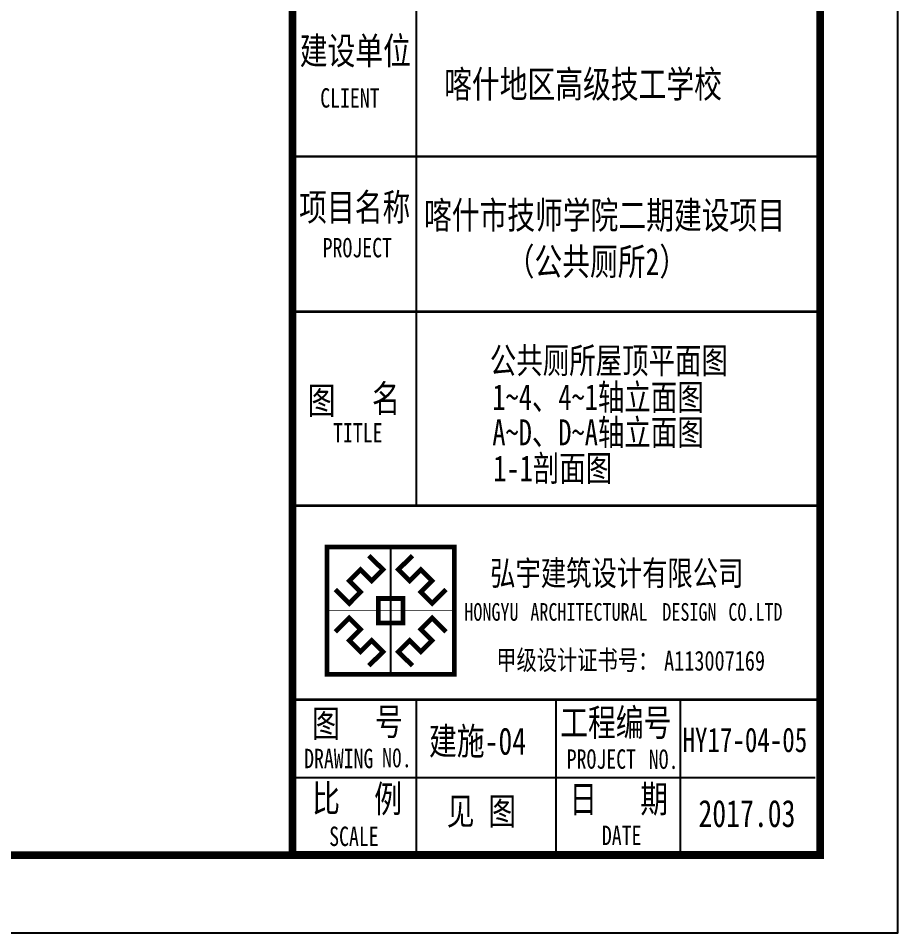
# Model space of a CAD drawing. Extents: x 126592 to 186958, y 280170 to 492839.
# Drawn here: x 175623 to 186958, y 280170 to 291952 of the extents above; entities that cross this region are included whole.
import ezdxf

# ---------------------------------------------------------------- set-up
doc = ezdxf.new("R2010")
doc.units = 0
doc.header["$LTSCALE"] = 1000
doc.header["$MEASUREMENT"] = 0
for name, color, linetype in [('TH_TITLE', 7, 'Continuous'), ('TK', 126, 'Continuous'), ('TWT_TITLE', 7, 'Continuous')]:
    doc.layers.add(name, color=color, linetype=linetype)
doc.styles.add('-宋体', font='', dxfattribs={"width": 0.8})
doc.styles.get('-宋体').set_extended_font_data('SimSun')

# ---------------------------------------------------------------- blocks, each defined once
blk = doc.blocks.new('logo')
at = {"color": 6}
blk.add_line((1004, 2011), (1004, 0), dxfattribs=at)
at = {"color": 6, "const_width": 74.6}
for points in [[(0, 2011), (2008, 2011), (2008, 0), (0, 0)], [(809, 1198), (1199, 1198), (1199, 813), (809, 813)]]:
    blk.add_lwpolyline(points, close=True, dxfattribs=at)
at = {"color": 6}
blk.add_lwpolyline([(0, 2011), (2008, 2011), (2008, 0), (0, 0)], close=True, dxfattribs=at)
for points, const_width in [([(660, 1874), (883, 1654), (704, 1475), (526, 1653), (350, 1477), (528, 1299), (350, 1120), (129, 1340)], 74.6), ([(1004, 2011), (1004, 0)], 15.2), ([(1348, 1874), (1125, 1654), (1304, 1475), (1482, 1653), (1658, 1477), (1480, 1299), (1659, 1120), (1879, 1340)], 74.6), ([(0, 1006), (2008, 1006)], 15.2), ([(660, 137), (883, 357), (704, 536), (526, 358), (350, 534), (528, 712), (350, 891), (129, 671)], 74.6), ([(1348, 137), (1125, 357), (1304, 536), (1482, 358), (1658, 534), (1480, 712), (1659, 891), (1879, 671)], 74.6)]:
    blk.add_lwpolyline(points, dxfattribs=dict(at, const_width=const_width))
blk = doc.blocks.new('gfdyrte')
at = {"layer": 'TK'}
for p, q in [((378607, -136965), (378607, -76965)), ((381007, -130214), (381007, -120464)), ((378607, -126464), (378607, -123464)), ((378607, -133964), (378607, -130214)), ((378607, -130214), (388807, -130214)), ((378607, -135464), (378607, -133964)), ((378607, -133964), (388807, -133964)), ((378607, -133964), (388710, -133964)), ((381007, -136965), (381007, -133964)), ((383707, -136965), (383707, -133964)), ((386107, -136965), (386107, -133964)), ((378607, -136964), (378607, -135464)), ((378607, -135464), (388710, -135464)), ((378607, -135464), (380107, -135464)), ((380107, -135464), (380407, -135464)), ((380407, -135464), (380707, -135464)), ((388807, -136965), (378607, -136965)), ((378607, -136965), (381157, -136965)), ((388807, -136964), (379880, -136964))]:
    blk.add_line(p, q, dxfattribs=at)
blk.add_lwpolyline([(301207, -138465), (390307, -138465), (390307, -75465), (301207, -75465)], close=True, dxfattribs=at)
at = {"layer": 'TK', "const_width": 150}
for points in [[(304957, -136965), (388807, -136965), (388807, -76965), (304957, -76965)], [(378607, -76965), (388807, -76965), (388807, -136964), (378607, -136964)]]:
    blk.add_lwpolyline(points, close=True, dxfattribs=at)
at = {"layer": 'TK', "const_width": 51}
for points in [[(378607, -123464), (388807, -123464)], [(378607, -126464), (388807, -126464)], [(378607, -130214), (388807, -130214)], [(378607, -133964), (388807, -133964)]]:
    blk.add_lwpolyline(points, dxfattribs=at)
at = {"layer": 'TK'}
blk.add_point((388807, -136964), dxfattribs=at)
at = {"layer": 'TK', "color": 5, "xscale": 1.224374664248899, "yscale": 1.224374664248899, "zscale": 1.224374664248899}
blk.add_blockref('logo', (379275, -133473), dxfattribs=at)
at = {"layer": 'TK', "style": '-宋体', "width": 0.75}
for s, height, p in [('建设单位', 525, (378747, -121682)), ('CLIENT', 375, (379143, -122519)), ('项目名称', 525, (378736, -124706)), ('PROJECT', 375, (379190, -125413)), ('图', 525, (378901, -128441)), ('名', 525, (380145, -128403)), ('TITLE', 375, (379391, -128991)), ('图', 525, (378986, -134684)), ('号', 525, (380203, -134648)), ('工程编号', 525, (383783, -134666)), ('DRAWING', 375, (378831, -135286)), ('N0.', 375, (380338, -135270)), ('PROJECT', 375, (383908, -135297)), ('NO.', 375, (385495, -135300)), ('比', 525, (378988, -136132)), ('例', 525, (380186, -136141)), ('期', 525, (385330, -136142)), ('日', 525, (383958, -136146)), ('见 图', 525, (381588, -136378)), ('SCALE', 375, (379316, -136790)), ('DATE', 375, (384588, -136772))]:
    blk.add_text(s, height=height, dxfattribs=at).set_placement(p)
at = {"layer": 'TK', "color": 4, "style": '-宋体', "width": 0.75}
for s, height, p in [('喀什地区高级技工学校', 525, (381538, -122328)), ('喀什市技师学院二期建设项目', 525, (381148, -124861)), ('（公共厕所2）', 525, (382747, -125757)), ('HY17-04-05', 472.5, (386147, -134975)), ('2017.03', 525, (386455, -136423))]:
    blk.add_text(s, height=height, dxfattribs=at).set_placement(p)
at = {"layer": 'TK', "color": 9, "style": '-宋体', "width": 0.75}
for s, height, p in [('弘宇建筑设计有限公司', 478.5, (382429, -131755)), ('HONGYU', 341.8, (381929, -132437, 0)), ('ARCHITECTURAL', 341.77, (383205, -132437, 0)), ('DESIGN', 341.8, (385757, -132437, 0)), ('CO.LTD', 341.8, (387033, -132437, 0)), ('甲级设计证书号：', 382.6, (382547, -133387)), ('A113007169', 382.6, (385790, -133400))]:
    blk.add_text(s, height=height, dxfattribs=at).set_placement(p)

msp = doc.modelspace()

# ---------------------------------------------------------------- linework, layer by layer
at = {"layer": 'TH_TITLE'}
msp.add_lwpolyline([(127558, 280170), (186958, 280170), (186958, 322170), (127558, 322170)], close=True, dxfattribs=at)
at = {"layer": 'TH_TITLE', "const_width": 100}
msp.add_lwpolyline([(130058, 281170), (185958, 281170), (185958, 321170), (130058, 321170)], close=True, dxfattribs=at)
at = {"layer": 'TWT_TITLE'}
msp.add_lwpolyline([(127558, 280170), (186958, 280170), (186958, 322170), (127558, 322170)], close=True, dxfattribs=at)
at = {"layer": 'TWT_TITLE', "const_width": 100}
msp.add_lwpolyline([(130058, 281170), (185958, 281170), (185958, 321170), (130058, 321170)], close=True, dxfattribs=at)

# ---------------------------------------------------------------- block references
at = {"xscale": 0.6666666666278616, "yscale": 0.6666666666860692, "zscale": 0.6666666666569654}
msp.add_blockref('gfdyrte', (-73247, 372480), dxfattribs=at)

# ---------------------------------------------------------------- texts
at = {"style": '-宋体', "width": 0.75}
for s, height, p in [('公共厕所屋顶平面图', 333.2, (181701, 287376)), ('1~4、4~1轴立面图', 333.25, (181733, 286904)), ('A~D、D~A轴立面图', 333.25, (181733, 286450)), ('1-1剖面图', 333.2, (181745, 285987))]:
    msp.add_text(s, height=height, dxfattribs=at).set_placement(p)
at = {"layer": 'TK', "color": 3, "style": '-宋体', "width": 0.75}
msp.add_text('建施-04', height=350, dxfattribs=at).set_placement((180917, 282463))

doc.saveas('drawing.dxf')
